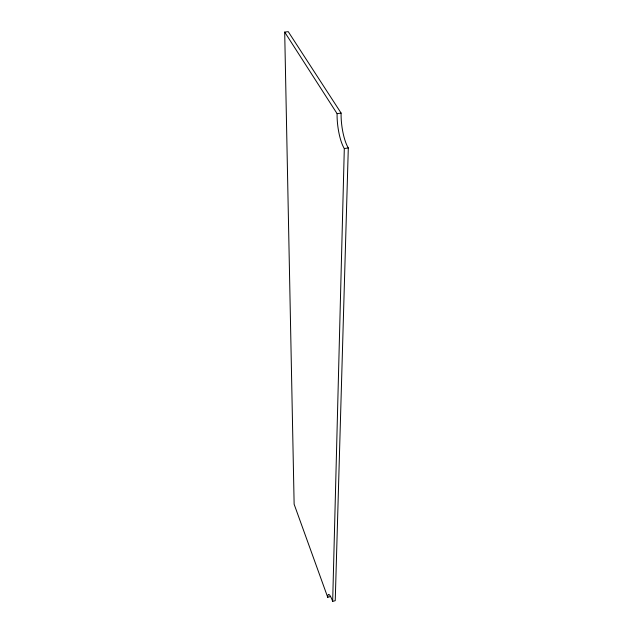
<?xml version="1.0" encoding="UTF-8"?>
<svg xmlns="http://www.w3.org/2000/svg" width="633" height="633" viewBox="0 0 633 633"><rect width="100%" height="100%" fill="white"/><g stroke="black" fill="none" stroke-linecap="round" stroke-linejoin="round"><path stroke-width="0.95" d="M332.673 601.35L344.305 148.549A26.483 7.232 82.5 0 1 337.088 113.655L284.692 32.101L288.244 31.65L341.1 113.07A26.459 7.327 82.5 0 0 348.308 147.932L335.237 600.693L332.673 601.35A16.45 2.777 76.1 0 0 327.712 597.267L294.131 504.224L284.692 32.101M327.712 597.267L330.22 596.626M344.305 148.549L348.308 147.932M337.088 113.655L341.1 113.07"/></g></svg>
